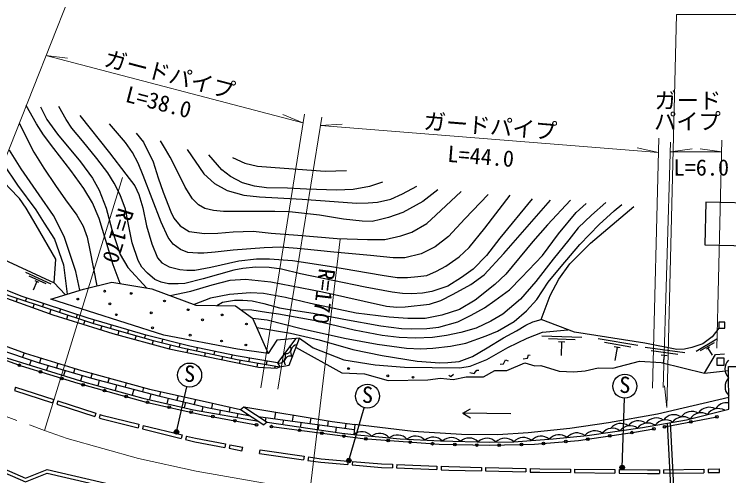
# Model space of a CAD drawing. Units: millimetres at full size, sheet at 1:1000; details may follow other scales. Extents: x 40000 to 680000, y 20000 to 380000.
# Drawn here: x 81760 to 162023, y 265236 to 317073 of the extents above; entities that cross this region are included whole.
import ezdxf
from ezdxf.enums import TextEntityAlignment as Align

# ---------------------------------------------------------------- set-up
doc = ezdxf.new("R2010")
doc.units = ezdxf.units.MM
doc.header["$LTSCALE"] = 1000
doc.linetypes.add('CHAIN', pattern=[18.5, 12, -1.5, 3.5, -1.5])
for name, color, linetype, lineweight in [('M-BGD', 7, 'Continuous', 25), ('M-BGD-EXST', 7, 'Continuous', 25), ('M-BMK', 2, 'CHAIN', 13), ('M-STR-HTXT', 7, 'Continuous', 13)]:
    doc.layers.add(name, color=color, linetype=linetype, lineweight=lineweight)
doc.styles.add('ＭＳ ゴシック', font='')
doc.styles.get('ＭＳ ゴシック').set_extended_font_data('MS Gothic')

msp = doc.modelspace()

# ---------------------------------------------------------------- hatches: boundary and pattern name
at = {"layer": 'M-BGD-EXST'}
for points in [[(100207, 270273, -1), (99768, 270034, -0.41421), (99868, 270373, -0.41421)], [(119563, 267054, -1), (119124, 266815, -0.41421), (119224, 267154, -0.41421)], [(150277, 266279, -1), (149838, 266040, -0.41421), (149938, 266379, -0.41421)]]:
    msp.add_hatch(color=256, dxfattribs=at).paths.add_polyline_path(points)

# ---------------------------------------------------------------- linework, layer by layer
at = {"layer": 'M-BGD'}
for p, q in [((85918, 286758), (83058, 288078)), ((85353, 286787), (83446, 287667)), ((84312, 287036), (83872, 286083)), ((84534, 286934), (84089, 287139)), ((82080, 285178), (81953, 284792)), ((83147, 285221), (83029, 284865)), ((83979, 284552), (83834, 284111)), ((85045, 284592), (84929, 284239)), ((85879, 283926), (85715, 283430)), ((86944, 283964), (86829, 283614)), ((88843, 283336), (88728, 282988)), ((87778, 283301), (87621, 282823)), ((89678, 282675), (89533, 282235)), ((90749, 282731), (90628, 282362)), ((91589, 282087), (91462, 281641)), ((92654, 282175), (92551, 281813)), ((93513, 281539), (93379, 281068)), ((94574, 281615), (94474, 281265)), ((95436, 280991), (95307, 280537)), ((96494, 281055), (96398, 280717)), ((97360, 280443), (97235, 280005)), ((98421, 280563), (98330, 280200)), ((145518, 280773), (141021, 280920)), ((144759, 280498), (141761, 280596)), ((143600, 280235), (142900, 280258)), ((143250, 280247), (143201, 278748)), ((151807, 279858), (147371, 280613)), ((151018, 279688), (148060, 280191)), ((160671, 280563), (158349, 279183)), ((160376, 280178), (158828, 279259)), ((99300, 279957), (99178, 279471)), ((100359, 280070), (100270, 279714)), ((101244, 279489), (101153, 279071)), ((102294, 279613), (102221, 279277)), ((149834, 279585), (149144, 279703)), ((149489, 279644), (149237, 278165)), ((157078, 279030), (152621, 279647)), ((159874, 279671), (159513, 279456)), ((159694, 279564), (160154, 278790)), ((82856, 279045), (82689, 278535)), ((103198, 279064), (103114, 278675)), ((104251, 279199), (104176, 278852)), ((105153, 278640), (105074, 278279)), ((106207, 278785), (106130, 278428)), ((156294, 278835), (153322, 279247)), ((155114, 278696), (154420, 278792)), ((154767, 278744), (154649, 277890)), ((83639, 278224), (83463, 277686)), ((84750, 278458), (84591, 277917)), ((86663, 277873), (86510, 277353)), ((107110, 278229), (107050, 277880)), ((108160, 278435), (108095, 278060)), ((109081, 277890), (109011, 277484)), ((110132, 278102), (110066, 277721)), ((85550, 277635), (85388, 277082)), ((87469, 277071), (87296, 276483)), ((88575, 277289), (88429, 276789)), ((111052, 277552), (111012, 277321)), ((89388, 276508), (89205, 275884)), ((90498, 276739), (90348, 276226)), ((92413, 276214), (92281, 275714)), ((91314, 275969), (91147, 275334)), ((93248, 275459), (93076, 274807)), ((94341, 275685), (94215, 275205)), ((81905, 275199), (81782, 274819)), ((81782, 274819), (86061, 273426)), ((81905, 275199), (86185, 273806)), ((95182, 274950), (95006, 274280)), ((96270, 275156), (96149, 274695)), ((98204, 274688), (98084, 274189)), ((86185, 273806), (86061, 273426)), ((97116, 274440), (96942, 273780)), ((99056, 273955), (98905, 273323)), ((100155, 274249), (100029, 273722)), ((102106, 273810), (101973, 273255)), ((86660, 273651), (86536, 273271)), ((86536, 273271), (90815, 271878)), ((86660, 273651), (90939, 272258)), ((101001, 273489), (100853, 272870)), ((102946, 273022), (102813, 272467)), ((104033, 273377), (103923, 272810)), ((105986, 272940), (105886, 272427)), ((107533, 272958), (110161, 271242)), ((90939, 272258), (90815, 271878)), ((91414, 272103), (91290, 271723)), ((104904, 272618), (104807, 272118)), ((106867, 272235), (106777, 271774)), ((107181, 272673), (109809, 270956)), ((107181, 272673), (109809, 270956)), ((107882, 272215), (107849, 272044)), ((111040, 271648), (111158, 272363)), ((132140, 272256), (133009, 271740)), ((109145, 271905), (119958, 270435)), ((109980, 271360), (110050, 271782)), ((111944, 270979), (112031, 271513)), ((113022, 271378), (113131, 272039)), ((115004, 271109), (115104, 271715)), ((116986, 270839), (117076, 271391)), ((154824, 270728), (160694, 271842)), ((95765, 271014), (95669, 270625)), ((96247, 270895), (96151, 270506)), ((96151, 270506), (100523, 269427)), ((96247, 270895), (100619, 269816)), ((110161, 271242), (109809, 270956)), ((113922, 270688), (114013, 271243)), ((115900, 270396), (115995, 270974)), ((117898, 270102), (117977, 270704)), ((118967, 270569), (119039, 271120)), ((155820, 258669), (155157, 271149)), ((156144, 258669), (155478, 271205)), ((100619, 269816), (100523, 269427)), ((101102, 269697), (101006, 269308)), ((105503, 268804), (105428, 268411)), ((105987, 268712), (105913, 268319)), ((105913, 268319), (107343, 268047)), ((105987, 268712), (107418, 268440)), ((107343, 268047), (107418, 268440)), ((109314, 267742), (109372, 268138)), ((109372, 268138), (114320, 267419)), ((109314, 267742), (114262, 267023)), ((114320, 267419), (114262, 267023)), ((114804, 267349), (114746, 266953)), ((119277, 266886), (119244, 266488)), ((119757, 266846), (119724, 266448)), ((124254, 266523), (124238, 266123)), ((124729, 266503), (124713, 266103)), ((124729, 266503), (129250, 266318)), ((124713, 266103), (129234, 265918)), ((129250, 266318), (129234, 265918)), ((129725, 266298), (129709, 265898)), ((134244, 266177), (134235, 265777)), ((134717, 266166), (134708, 265766)), ((134708, 265766), (139234, 265660)), ((134717, 266166), (139243, 266060)), ((139243, 266060), (139234, 265660)), ((139716, 266049), (139706, 265649)), ((144240, 265983), (144235, 265583)), ((144711, 265978), (144706, 265578)), ((144711, 265978), (149240, 265926)), ((149240, 265926), (149235, 265526)), ((149711, 265920), (149706, 265520)), ((154234, 265903), (154240, 265503)), ((154700, 265909), (159234, 265974)), ((154700, 265909), (154706, 265509)), ((159234, 265974), (159239, 265574)), ((159700, 265980), (160974, 265999)), ((159700, 265980), (159706, 265581)), ((160979, 265599), (160974, 265999)), ((144706, 265578), (149235, 265526)), ((154706, 265509), (159239, 265574)), ((159706, 265581), (160979, 265599))]:
    msp.add_line(p, q, dxfattribs=at)
for points in [[(93652, 286826), (92865, 288915), (92052, 291677), (91313, 294129), (90563, 295897), (89590, 297486), (88122, 299533), (86208, 301997), (85028, 303539), (84268, 304752), (83097, 306824)], [(84695, 306694), (85418, 305243), (86625, 303598), (89214, 300490), (90551, 298681), (91303, 297310), (92100, 295290), (92705, 292883), (93674, 290077), (94502, 288611), (96667, 286318)], [(139932, 296345), (136299, 291910), (134816, 289981), (133313, 288447), (132015, 287492), (130458, 286537), (128666, 285929), (127608, 285736), (126378, 285687), (125374, 285701), (124206, 285874), (121168, 286407), (113905, 287922), (111765, 288449), (110391, 288636), (108899, 288664), (107428, 288525), (106433, 288324), (102975, 287345), (100911, 286811), (100190, 286777), (99086, 286784), (98254, 286985), (97558, 287271), (96726, 287999), (96101, 288646), (95663, 289403), (95017, 291416), (94559, 293638), (94266, 295187), (93667, 296806), (92985, 298112), (92282, 299265), (91052, 300886), (89416, 302839), (88237, 304286), (87595, 305259), (86777, 306718)], [(89110, 305689), (92463, 301515), (94294, 299094), (95292, 297803), (95737, 296840), (96202, 295334), (96628, 293299), (97208, 291281), (97838, 289724), (98354, 289135), (99153, 288712), (100346, 288384), (101157, 288324), (102043, 288317), (103860, 288652), (106972, 289363), (108984, 289617), (110431, 289590), (113015, 289402), (117159, 288773), (123078, 287777), (124786, 287514), (125943, 287521), (127092, 287609), (128105, 287737), (129194, 288225), (130255, 288759), (131728, 289813), (132864, 290874), (134627, 293042), (137472, 296734)], [(82306, 304828), (83946, 301579), (85077, 299778), (86397, 297831), (87517, 296211), (88783, 294519), (89491, 293263), (89962, 292052), (90230, 290558), (91025, 286572)], [(134998, 296810), (132372, 294096), (130536, 292107), (129050, 290948), (127475, 290148), (125651, 289727), (124312, 289701), (121772, 289964), (117664, 290367), (114001, 290732), (111706, 290899), (109831, 290841), (106345, 290590), (104342, 290347), (103071, 290244), (102368, 290225), (101265, 290304), (100421, 290651), (99627, 291239), (99053, 291981), (98266, 293716), (96235, 298960), (95676, 300365), (95029, 301528), (94265, 302676), (92471, 304763)], [(95466, 303722), (96294, 302709), (97371, 300511), (97934, 298686), (98481, 297074), (99353, 294890), (99668, 294171), (100386, 293303), (101419, 292674), (103148, 292433), (104646, 292471), (106334, 292634), (108583, 292695), (110623, 292494), (113608, 292255), (118024, 291892), (121429, 291774), (123373, 291788), (125195, 292182), (126418, 292590), (128101, 293573), (129133, 294489), (131978, 297180)], [(129357, 297346), (127662, 296049), (125424, 294822), (123787, 294232), (122898, 294016), (121960, 293812), (120842, 293824), (118734, 294040), (116063, 294508), (114381, 294677), (112674, 294881), (111027, 294917), (108041, 294905), (105273, 294905), (104143, 295025), (103157, 295266), (102457, 295657), (101781, 296346), (100945, 297651), (99977, 299622), (99282, 301008), (98732, 301920), (98182, 302851)], [(89110, 286077), (88663, 288159), (87366, 292125), (86160, 294470), (84563, 296803), (82550, 299702), (81214, 301819)], [(101169, 301872), (103057, 299136), (104250, 298063), (105682, 297295), (107535, 296742), (109293, 296552), (114098, 296302), (117689, 296046), (120218, 295855), (121516, 295904), (122550, 295952), (124066, 296301), (125364, 296901), (126999, 297778)], [(123135, 298204), (121661, 297740), (119815, 297392), (117958, 297311), (114597, 297427), (112438, 297531), (110105, 297578), (108731, 297751), (107407, 298125), (106066, 298836), (105081, 299611), (103618, 301271)], [(80499, 300263), (82140, 297864), (84192, 295108), (85118, 293615), (86271, 291810), (87305, 288932), (87700, 285648)], [(106259, 300968), (107652, 300365), (109092, 300017), (112090, 299773), (116704, 299448), (119095, 299541)], [(86238, 286906), (86426, 289560), (84218, 293391), (83101, 295280), (82346, 296395), (81229, 297531), (79950, 298875)], [(99270, 285475), (101579, 285954), (103990, 286683), (106011, 287192), (107727, 287311), (110575, 287018), (116385, 285885), (123585, 284269), (124727, 284188), (125672, 284222), (128405, 284506), (129691, 284912), (131071, 285628), (133064, 286733), (134542, 287804), (136767, 290194), (142014, 296195)], [(144244, 296193), (141652, 293404), (140016, 291541), (136977, 287889), (135735, 286733), (133551, 284945), (131773, 283900), (129798, 283275), (127912, 282900), (125989, 282900), (123889, 283042), (120152, 283507), (115048, 284586), (112247, 285260), (109772, 285701), (108296, 285782), (105924, 285611), (103791, 285197), (101985, 284481)], [(104530, 284361), (105142, 284721), (106510, 284945), (107437, 284972), (108500, 284864), (109796, 284595), (111563, 284107), (113111, 283828), (115320, 283485), (118769, 282837), (122934, 282065), (125259, 281766), (126374, 281739), (128109, 281775), (129451, 281929), (131577, 282521), (133092, 283264), (134572, 284100), (135752, 284907), (137387, 286134), (138757, 287496), (141108, 289972), (142907, 292397), (144904, 294821), (146020, 295809)], [(148215, 295918), (146601, 294522), (145103, 293088), (144059, 291744), (142316, 289547), (140356, 287042), (138640, 285081), (136634, 283401), (135291, 282585), (133647, 281812), (131914, 281332), (130332, 280969), (128745, 280770), (126837, 280698), (124995, 280752), (123090, 280987), (119930, 281605), (115418, 282684), (111448, 283393), (110106, 283584), (108464, 283837), (107213, 283885)], [(108514, 282946), (110188, 282749), (113982, 281777), (118876, 280677), (122516, 280014), (125830, 279561), (127436, 279488), (128796, 279551), (130750, 279778), (132483, 280132), (134772, 280932), (136042, 281476), (137930, 282575), (139301, 283745), (140481, 285035), (141744, 286969), (143187, 288739), (145294, 291199), (147455, 293460), (149171, 294995), (150033, 295702)], [(160903, 281799), (160162, 280834), (159130, 280065), (157893, 279635), (157068, 279466), (156187, 279428), (152586, 280131), (144692, 281357), (140960, 282781), (141951, 285498), (142928, 287300), (144184, 289042), (146508, 291370), (151379, 295465)], [(76927, 291203), (86238, 286906), (87460, 285575)], [(75524, 287630), (81276, 285442), (90670, 282348), (97374, 280439), (100675, 279612), (106797, 278283), (111582, 277461)], [(75524, 287630), (81276, 285442), (90670, 282348), (97374, 280439), (100675, 279612), (106797, 278283), (111582, 277461)], [(111323, 277900), (106675, 278686), (101473, 279787), (96561, 281036), (90078, 282927), (82655, 285384), (75713, 288110)], [(75348, 287183), (86087, 283295), (92846, 281215), (99170, 279472), (109207, 277445), (111259, 277304), (111582, 277461), (112650, 277638), (113807, 280672), (111260, 280470), (110297, 278980), (106832, 279467), (98545, 281009), (85858, 285087), (89543, 286209), (92713, 286985), (97225, 286223), (102174, 284412), (106617, 284315), (108514, 282946), (110297, 278980)], [(108993, 281879), (112810, 281267), (115998, 280504), (119800, 279430), (123098, 278758), (127016, 278122), (129552, 277920), (130482, 277938), (131754, 278085), (133230, 278639), (134880, 279588), (136715, 280713), (138174, 281526), (139215, 282134), (140026, 282529), (140960, 282781)], [(73272, 281897), (79829, 279473), (84446, 277959), (90427, 276202), (97958, 274219), (103430, 272906), (108269, 271962)], [(73272, 281897), (79829, 279473), (84446, 277959), (90427, 276202), (97958, 274219), (103430, 272906), (108269, 271962)], [(73492, 282456), (82996, 278994), (89307, 277065), (96938, 274973), (103202, 273563), (107181, 272673)], [(72943, 281059), (82519, 277570), (88889, 275624), (96575, 273516), (102900, 272093), (108957, 270963), (108979, 270959)], [(73081, 281409), (80403, 278645), (89698, 275730), (96210, 273951), (101893, 272627), (109208, 271349)], [(113807, 280672), (115328, 279601), (118789, 278251), (122288, 277682), (125586, 277445), (131801, 277372), (132971, 277539), (134859, 278290), (137215, 279631), (139389, 280681), (141110, 281349), (143949, 281641)], [(113379, 280638), (111323, 277900), (111582, 277461)], [(113412, 279638), (118569, 276808), (121099, 276698), (123764, 275934), (128207, 275994), (129652, 276179), (131051, 276040), (132545, 276333), (133629, 276345), (134469, 276345), (135760, 277061), (137083, 277061), (139101, 277912), (140238, 277580), (140925, 277604), (142989, 276980), (144632, 276909), (145906, 277004), (147375, 277351), (149002, 277327), (152007, 278086), (154453, 277937), (159307, 276771), (162007, 277064)], [(138939, 278380), (139410, 278445), (139547, 278829), (139728, 278785)], [(159307, 276771), (160529, 278862), (161533, 278931)], [(136330, 277749), (136736, 277793), (136946, 278256), (137242, 278147)], [(119905, 269876), (125110, 269366), (129657, 269141), (135136, 269015), (137884, 269055), (142296, 269368), (146140, 269769), (152330, 270653), (157285, 271522), (161880, 272658), (162025, 272698), (162005, 277520)], [(132946, 276829), (133439, 276735), (133736, 277111), (133967, 277082)], [(162005, 277520), (163612, 277520), (163738, 272338), (176455, 271626), (180300, 271391), (191067, 272143)], [(130564, 276525), (130817, 276395), (131107, 276634)], [(162020, 274016), (154021, 272135), (148534, 271165), (144166, 270532), (139487, 270036), (136080, 269831), (131994, 269851), (126574, 270216), (120012, 270993)], [(107181, 272673), (107533, 272958), (117486, 271323), (120012, 270993), (119905, 269876)], [(91414, 272103), (91612, 272039), (95765, 271014)], [(137530, 272191), (132140, 272256), (133021, 272751)], [(91290, 271723), (91502, 271654), (95669, 270625)], [(68877, 270706), (83015, 264545), (85471, 265508), (100488, 262038), (103334, 261412)], [(69023, 271076), (83023, 264975), (85441, 265922), (100575, 262425), (103426, 261798)], [(110161, 271242), (118560, 270004), (119905, 269876)], [(110640, 270750), (120935, 269412), (129489, 268781), (135148, 268651), (140194, 268775), (145140, 269198), (151427, 270117), (153617, 270502)], [(101102, 269697), (102114, 269447), (105503, 268804)], [(101006, 269308), (102029, 269056), (105428, 268411)], [(114804, 267349), (116236, 267141), (119277, 266886)], [(114746, 266953), (116190, 266743), (119244, 266488)], [(119757, 266846), (123029, 266573), (124254, 266523)], [(119724, 266448), (123004, 266174), (124238, 266123)], [(129709, 265898), (130571, 265863), (134235, 265777)], [(129725, 266298), (130584, 266263), (134244, 266177)], [(139716, 266049), (140819, 266023), (144240, 265983)], [(149711, 265920), (152882, 265883), (154234, 265903)], [(139706, 265649), (140812, 265623), (144235, 265583)], [(149706, 265520), (152882, 265483), (154240, 265503)]]:
    msp.add_lwpolyline(points, dxfattribs=at)
for points in [[(159347, 291162), (165852, 291033), (165947, 295822), (159442, 295951)], [(160903, 281799), (161603, 281799), (161603, 282499), (160903, 282499)], [(160707, 277646), (161507, 277646), (161507, 278446), (160707, 278446)]]:
    msp.add_lwpolyline(points, close=True, dxfattribs=at)
for centre, radius in [((91913, 285971), 100), ((94905, 285716), 100), ((88889, 285083), 100), ((98631, 284864), 100), ((92506, 284544), 100), ((93221, 283319), 100), ((97148, 283531), 100), ((101299, 283881), 100), ((105106, 283300), 100), ((102903, 282750), 100), ((97283, 281848), 100), ((107842, 282277), 100), ((101515, 281027), 100), ((105052, 280366), 100), ((107788, 279921), 100), ((82329, 277640), 150), ((84716, 276899), 150), ((119321, 277267), 100), ((87107, 276168), 150), ((123715, 276457), 100), ((126557, 276299), 100), ((89503, 275455), 150), ((91914, 274794), 150), ((94325, 274133), 150), ((96738, 273480), 150), ((99177, 272931), 150), ((101616, 272382), 150), ((104064, 271876), 150), ((106521, 271417), 150), ((157759, 271285), 150), ((160694, 271842), 150), ((108979, 270959), 150), ((110640, 270750), 150), ((113821, 270337), 150), ((153617, 270502), 150), ((154824, 270728), 150), ((116301, 270014), 150), ((118780, 269692), 150), ((148680, 269715), 150), ((151153, 270077), 150), ((121261, 269388), 150), ((123754, 269204), 150), ((126247, 269020), 150), ((128740, 268836), 150), ((131238, 268741), 150), ((138736, 268739), 150), ((141232, 268864), 150), ((143722, 269076), 150), ((146206, 269353), 150), ((133737, 268683), 150), ((136237, 268678), 150)]:
    msp.add_circle(centre, radius, dxfattribs=at)
for centre, radius, start, end in [((112311, 279499), 544, 251.30919, 34.88378), ((113625, 279133), 824, 96.4503, 221.78545), ((111488, 278624), 742, 257.21679, 28.97617), ((112712, 278043), 617, 61.04955, 215.29688), ((163043, 277236), 1440, 136.26849, 224.2147), ((163051, 275236), 1440, 136.26849, 224.2147), ((159838, 271438), 1484, 61.57282, 146.20652), ((161776, 271998), 1440, 80.17703, 148.84105), ((157873, 270982), 1475, 60.28423, 144.48866), ((158910, 270856), 1440, 59.91485, 147.86105), ((160851, 271336), 1440, 59.91485, 147.86105), ((151883, 269961), 1440, 54.79684, 142.74305), ((153874, 270285), 1440, 55.74257, 143.68877), ((154920, 270055), 1440, 55.97201, 143.91822), ((155863, 270647), 1441, 55.82749, 144.88894), ((156902, 270417), 1440, 56.80434, 144.75054), ((148960, 269125), 1440, 54.15248, 142.09868), ((149893, 269666), 1440, 54.15248, 142.09868), ((150940, 269408), 1440, 54.15248, 142.09868), ((152940, 269716), 1440, 55.43604, 143.38225), ((120799, 268747), 1440, 40.42962, 128.37583), ((122790, 268552), 1440, 40.42962, 128.37583), ((124801, 268373), 1440, 41.49374, 129.43995), ((126827, 268243), 1440, 43.19213, 131.13833), ((142958, 268402), 1440, 51.56931, 139.51552), ((144955, 268604), 1440, 51.98132, 139.92753), ((146974, 268847), 1440, 53.82815, 141.77436), ((128824, 268144), 1440, 43.19213, 131.13833), ((130851, 268076), 1440, 44.71458, 132.66079), ((132850, 268031), 1440, 44.71458, 132.66079), ((134864, 267998), 1440, 45.50679, 133.453), ((136888, 268004), 1440, 46.86446, 134.81067), ((138944, 268091), 1440, 50.08551, 138.03172), ((140939, 268233), 1440, 50.08551, 138.03172)]:
    msp.add_arc(centre, radius, start, end, dxfattribs=at)
at = {"layer": 'M-BGD-EXST'}
for p, q in [((99987, 270154), (101156, 275227)), ((150058, 266160), (150308, 273942)), ((119343, 266935), (121065, 272877))]:
    msp.add_line(p, q, dxfattribs=at)
for centre, radius in [((101459, 276543), 1350), ((150351, 275291), 1350), ((121441, 274174), 1350), ((99987, 270154), 250), ((119343, 266935), 250), ((150058, 266160), 250)]:
    msp.add_circle(centre, radius, dxfattribs=at)
at = {"layer": 'M-BMK'}
msp.add_lwpolyline([(70764, 275511), (85148, 270331), (87692, 269413), (95712, 267168), (102176, 265756), (110493, 264292), (115002, 263736), (120635, 263115), (127850, 262590), (134666, 262308), (142444, 262039), (148289, 262044), (159548, 262281), (168920, 262460), (186828, 262726), (202846, 263690), (206748, 264090), (214130, 265015), (229240, 267604), (241679, 270402), (253081, 273394), (261866, 275875)], dxfattribs=at)
at = {"layer": 'M-STR-HTXT'}
for p, q in [((78699, 295714), (91280, 327496)), ((85314, 312425), (114191, 304881)), ((85314, 312425), (87752, 312141)), ((109462, 275111), (114347, 305867)), ((114190, 304876), (111924, 305821)), ((111371, 274970), (116303, 305525)), ((116148, 304565), (118598, 304713)), ((116148, 304565), (154121, 301535)), ((153464, 275071), (154162, 303168)), ((155502, 302703), (154662, 275132)), ((160703, 279576), (161263, 302918)), ((154121, 301535), (151725, 302069)), ((155468, 301610), (157899, 301956)), ((161232, 301620), (158800, 301958)), ((155468, 301610), (161232, 301620)), ((85148, 270331), (93914, 298748)), ((115002, 263736), (118363, 291802)), ((155073, 272889), (154792, 275328))]:
    msp.add_line(p, q, dxfattribs=at)
msp.add_lwpolyline([(155073, 272889), (156163, 317047), (178800, 317047)], dxfattribs=at)

# ---------------------------------------------------------------- texts
at = {"layer": 'M-BGD-EXST', "style": 'ＭＳ ゴシック'}
for p in [(100804, 275251), (149696, 273999), (120785, 272881)]:
    msp.add_text('S', height=1833, rotation=358.508, dxfattribs=at).set_placement(p, align=Align.BOTTOM_LEFT)
at = {"layer": 'M-STR-HTXT', "style": 'ＭＳ ゴシック'}
for s, rotation, p in [('ガードパイプ', 345.359, (91592, 310785)), ('L=38.0', 345.359, (93990, 306738)), ('ガード', 0.098, (153690, 305924)), ('ガードパイプ', 355.438, (127644, 303648)), ('パイプ', 0.098, (153642, 303574)), ('L=44.0', 355.438, (130330, 299954)), ('L=6.0', 0.098, (155830, 298393)), ('R=170', 252.855, (92943, 295599)), ('R=170', 263.172, (115459, 288658))]:
    msp.add_text(s, height=1833, rotation=rotation, dxfattribs=at).set_placement(p, align=Align.BOTTOM_LEFT)

doc.saveas('drawing.dxf')
